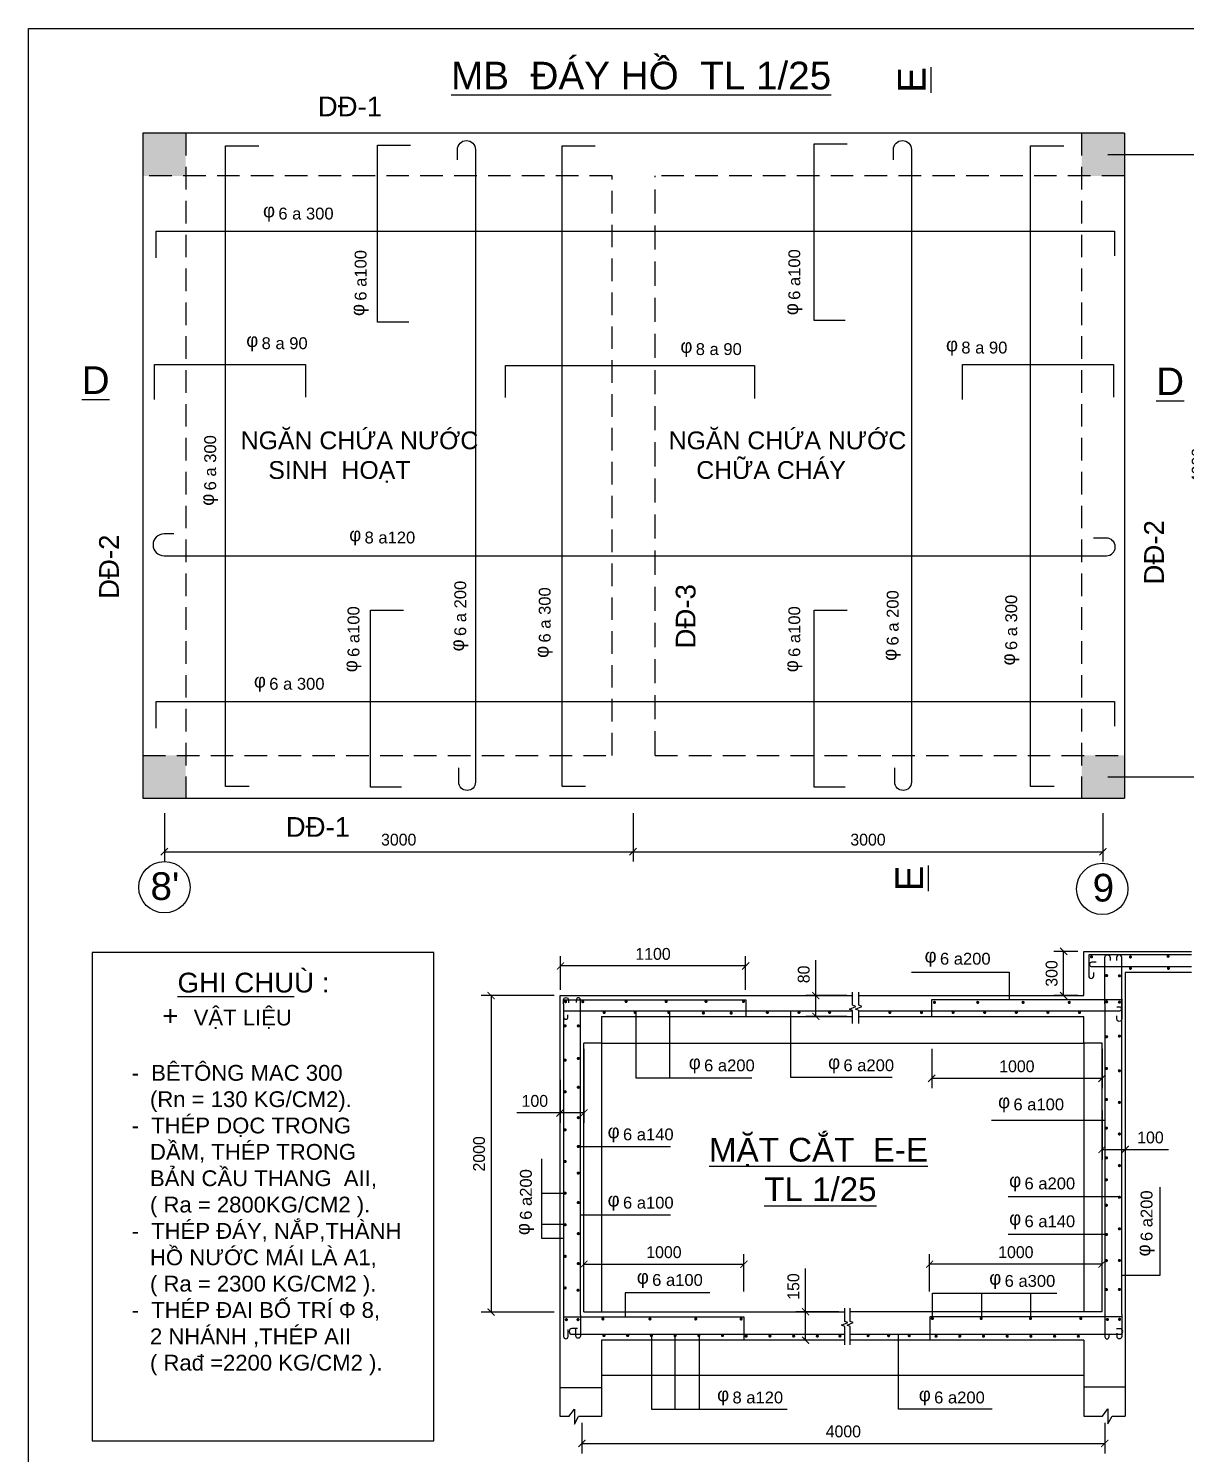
# Model space of a CAD drawing. Header units: millimetres. Extents: x -13160 to 122279, y 2205 to 75228.
# Drawn here: x -13160 to 16118, y 39166 to 75228 of the extents above; entities that cross this region are included whole.
import ezdxf
from ezdxf.enums import TextEntityAlignment as Align

# ---------------------------------------------------------------- set-up
doc = ezdxf.new("R2010")
doc.units = ezdxf.units.MM
doc.header["$LTSCALE"] = 6
doc.linetypes.add('DASHED', pattern=[19.05, 12.7, -6.35])
doc.linetypes.add('DASHED2', pattern=[9.525, 6.35, -3.175])
for name, color, linetype in [('BAO', 3, 'Continuous'), ('BAODAM', 3, 'Continuous'), ('BAOMANH', 2, 'Continuous'), ('DAI', 4, 'Continuous'), ('KTHUOT', 6, 'Continuous'), ('TEXT', 7, 'Continuous'), ('THEP', 1, 'Continuous')]:
    doc.layers.add(name, color=color, linetype=linetype)
doc.styles.add('TCVN', font='VHELVEN.TTF')
doc.styles.add('VH', font='VHELVEN.TTF')
doc.styles.add('VNI-TIMES', font='VTIMESN.TTF')
doc.dimstyles.new('D1', dxfattribs={"dimtxt": 350, "dimasz": 180, "dimexe": 250, "dimexo": 150, "dimgap": 150, "dimtad": 1, "dimdec": 0, "dimtxsty": 'VNI-TIMES', "dimblk": 'ARCHTICK', "dimblk2": 'ARCHTICK', "dimcen": 2.5, "dimadec": 0, "dimazin": 0, "dimtfac": 1, "dimtdec": 0, "dimtmove": 0, "dimatfit": 3, "dimldrblk": 'ARCHTICK', "dimfxl": 0, "dimarcsym": 0})

# ---------------------------------------------------------------- blocks, each defined once
blk = doc.blocks.new('_ArchTick')
at = {"layer": 'BAOMANH', "color": 0, "const_width": 0.15}
blk.add_lwpolyline([(-0.5, -0.5), (0.5, 0.5)], dxfattribs=at)
blk = doc.blocks.new('*D18')
at = {"color": 0, "linetype": 'ByBlock'}
for p, q in [((-9362, 33980), (-9362, 33210)), ((3868, 33980), (3868, 33210)), ((-9362, 33460), (3868, 33460))]:
    blk.add_line(p, q, dxfattribs=at)
at = {"layer": 'DEFPOINTS', "color": 0, "linetype": 'ByBlock'}
for p in [(-9362, 34130), (3868, 34130), (3868, 33460)]:
    blk.add_point(p, dxfattribs=at)
at = {"color": 0, "linetype": 'ByBlock', "xscale": 180, "yscale": 180, "zscale": 180, "rotation": 180}
blk.add_blockref('_ArchTick', (-9362, 33460), dxfattribs=at)
at = {"color": 0, "linetype": 'ByBlock', "xscale": 180, "yscale": 180, "zscale": 180}
blk.add_blockref('_ArchTick', (3868, 33460), dxfattribs=at)
at = {"color": 0, "linetype": 'ByBlock', "insert": (-2747, 33763), "char_height": 300, "attachment_point": 5, "style": 'VNI-TIMES'}
blk.add_mtext('4000', dxfattribs=at)
blk = doc.blocks.new('*D20')
at = {"color": 0, "linetype": 'ByBlock'}
for p, q in [((17755, 71472), (20585, 71472)), ((20335, 71472), (20335, 55722)), ((17755, 55722), (20585, 55722))]:
    blk.add_line(p, q, dxfattribs=at)
at = {"layer": 'DEFPOINTS', "color": 0, "linetype": 'ByBlock'}
for p in [(17605, 71472), (17605, 55722), (20335, 55722)]:
    blk.add_point(p, dxfattribs=at)
at = {"color": 0, "linetype": 'ByBlock', "xscale": 180, "yscale": 180, "zscale": 180}
for p, rotation in [((20335, 71472), 90), ((20335, 55722), 270)]:
    blk.add_blockref('_ArchTick', p, dxfattribs=dict(at, rotation=rotation))
at = {"color": 0, "linetype": 'ByBlock', "insert": (20031, 63597), "char_height": 300, "attachment_point": 5, "rotation": 90, "style": 'VNI-TIMES'}
blk.add_mtext('4000', dxfattribs=at)
blk = doc.blocks.new('*D21')
at = {"color": 0, "linetype": 'ByBlock'}
for p, q in [((3945, 45913), (3337, 45913)), ((3587, 44794), (3587, 45913)), ((3945, 44794), (3337, 44794))]:
    blk.add_line(p, q, dxfattribs=at)
at = {"layer": 'DEFPOINTS', "color": 0, "linetype": 'ByBlock'}
for p in [(3587, 45913), (4095, 45913), (4095, 44794)]:
    blk.add_point(p, dxfattribs=at)
at = {"color": 0, "linetype": 'ByBlock', "xscale": 180, "yscale": 180, "zscale": 180}
for p, rotation in [((3587, 45913), 90), ((3587, 44794), 270)]:
    blk.add_blockref('_ArchTick', p, dxfattribs=dict(at, rotation=rotation))
at = {"color": 0, "linetype": 'ByBlock', "insert": (3284, 45354), "char_height": 300, "attachment_point": 5, "rotation": 90, "style": 'VNI-TIMES'}
blk.add_mtext('300', dxfattribs=at)
blk = doc.blocks.new('*D33')
at = {"color": 0, "linetype": 'ByBlock', "ltscale": 4}
for p, q in [((-7779, 51146), (-7779, 51998)), ((-3093, 51146), (-3093, 51998)), ((-3093, 51748), (-7779, 51748))]:
    blk.add_line(p, q, dxfattribs=at)
at = {"layer": 'DEFPOINTS', "color": 0, "linetype": 'ByBlock', "ltscale": 4}
for p in [(-7779, 51748), (-7779, 50996), (-3093, 50996)]:
    blk.add_point(p, dxfattribs=at)
at = {"color": 0, "linetype": 'ByBlock', "ltscale": 4, "xscale": 180, "yscale": 180, "zscale": 180, "rotation": 180}
blk.add_blockref('_ArchTick', (-7779, 51748), dxfattribs=at)
at = {"color": 0, "linetype": 'ByBlock', "ltscale": 4, "xscale": 180, "yscale": 180, "zscale": 180}
blk.add_blockref('_ArchTick', (-3093, 51748), dxfattribs=at)
at = {"color": 0, "linetype": 'ByBlock', "ltscale": 4, "insert": (-5436, 52052), "char_height": 300, "attachment_point": 5, "style": 'VNI-TIMES'}
blk.add_mtext('1100', dxfattribs=at)
blk = doc.blocks.new('*D34')
at = {"color": 0, "linetype": 'ByBlock', "ltscale": 4}
for p, q in [((-1317, 50998), (-1317, 51892)), ((-536, 50998), (-1567, 50998)), ((-1317, 50473), (-1317, 50998)), ((-536, 50473), (-1567, 50473))]:
    blk.add_line(p, q, dxfattribs=at)
at = {"layer": 'DEFPOINTS', "color": 0, "linetype": 'ByBlock', "ltscale": 4}
for p in [(-1317, 50998), (-386, 50998), (-386, 50473)]:
    blk.add_point(p, dxfattribs=at)
at = {"color": 0, "linetype": 'ByBlock', "ltscale": 4, "xscale": 180, "yscale": 180, "zscale": 180}
for p, rotation in [((-1317, 50998), 90), ((-1317, 50473), 270)]:
    blk.add_blockref('_ArchTick', p, dxfattribs=dict(at, rotation=rotation))
at = {"color": 0, "linetype": 'ByBlock', "ltscale": 4, "insert": (-1621, 51535), "char_height": 300, "attachment_point": 5, "rotation": 90, "style": 'VNI-TIMES'}
blk.add_mtext('80', dxfattribs=at)
blk = doc.blocks.new('*D35')
at = {"color": 0, "linetype": 'ByBlock', "ltscale": 4}
for p, q in [((896, 49403), (896, 47534)), ((291, 48625), (291, 47534)), ((291, 47784), (-805, 47784)), ((896, 47784), (291, 47784))]:
    blk.add_line(p, q, dxfattribs=at)
at = {"layer": 'DEFPOINTS', "color": 0, "linetype": 'ByBlock', "ltscale": 4}
for p in [(896, 49553), (291, 48775), (291, 47784)]:
    blk.add_point(p, dxfattribs=at)
at = {"color": 0, "linetype": 'ByBlock', "ltscale": 4, "xscale": 180, "yscale": 180, "zscale": 180, "rotation": 180}
blk.add_blockref('_ArchTick', (291, 47784), dxfattribs=at)
at = {"color": 0, "linetype": 'ByBlock', "ltscale": 4, "xscale": 180, "yscale": 180, "zscale": 180}
blk.add_blockref('_ArchTick', (896, 47784), dxfattribs=at)
at = {"color": 0, "linetype": 'ByBlock', "ltscale": 4, "insert": (-347, 48087), "char_height": 300, "attachment_point": 5, "style": 'VNI-TIMES'}
blk.add_mtext('100', dxfattribs=at)
blk = doc.blocks.new('*D36')
at = {"color": 0, "linetype": 'ByBlock', "ltscale": 4}
for p, q in [((-1576, 42998), (-1576, 44094)), ((-735, 42998), (-1826, 42998)), ((-1576, 42275), (-1576, 42998)), ((-735, 42275), (-1826, 42275))]:
    blk.add_line(p, q, dxfattribs=at)
at = {"layer": 'DEFPOINTS', "color": 0, "linetype": 'ByBlock', "ltscale": 4}
for p in [(-1576, 42998), (-585, 42998), (-585, 42275)]:
    blk.add_point(p, dxfattribs=at)
at = {"color": 0, "linetype": 'ByBlock', "ltscale": 4, "xscale": 180, "yscale": 180, "zscale": 180}
for p, rotation in [((-1576, 42998), 90), ((-1576, 42275), 270)]:
    blk.add_blockref('_ArchTick', p, dxfattribs=dict(at, rotation=rotation))
at = {"color": 0, "linetype": 'ByBlock', "ltscale": 4, "insert": (-1882, 43636), "char_height": 300, "attachment_point": 5, "rotation": 90, "style": 'VNI-TIMES'}
blk.add_mtext('150', dxfattribs=at)
blk = doc.blocks.new('*D37')
at = {"color": 0, "linetype": 'ByBlock', "ltscale": 4}
for p, q in [((14005, 47846), (14005, 46609)), ((14593, 47846), (14593, 46609)), ((14005, 46859), (14593, 46859)), ((14593, 46859), (15689, 46859))]:
    blk.add_line(p, q, dxfattribs=at)
at = {"layer": 'DEFPOINTS', "color": 0, "linetype": 'ByBlock', "ltscale": 4}
for p in [(14005, 47996), (14593, 47996), (14593, 46859)]:
    blk.add_point(p, dxfattribs=at)
at = {"color": 0, "linetype": 'ByBlock', "ltscale": 4, "xscale": 180, "yscale": 180, "zscale": 180, "rotation": 180}
blk.add_blockref('_ArchTick', (14005, 46859), dxfattribs=at)
at = {"color": 0, "linetype": 'ByBlock', "ltscale": 4, "xscale": 180, "yscale": 180, "zscale": 180}
blk.add_blockref('_ArchTick', (14593, 46859), dxfattribs=at)
at = {"color": 0, "linetype": 'ByBlock', "ltscale": 4, "insert": (15231, 47162), "char_height": 300, "attachment_point": 5, "style": 'VNI-TIMES'}
blk.add_mtext('100', dxfattribs=at)
blk = doc.blocks.new('*D42')
at = {"color": 0, "linetype": 'ByBlock', "ltscale": 4}
for p, q in [((-7184, 43148), (-7184, 44089)), ((-3135, 43148), (-3135, 44089)), ((-7184, 43839), (-3135, 43839))]:
    blk.add_line(p, q, dxfattribs=at)
at = {"layer": 'DEFPOINTS', "color": 0, "linetype": 'ByBlock', "ltscale": 4}
for p in [(-3135, 43839), (-7184, 42998), (-3135, 42998)]:
    blk.add_point(p, dxfattribs=at)
at = {"color": 0, "linetype": 'ByBlock', "ltscale": 4, "xscale": 180, "yscale": 180, "zscale": 180, "rotation": 180}
blk.add_blockref('_ArchTick', (-7184, 43839), dxfattribs=at)
at = {"color": 0, "linetype": 'ByBlock', "ltscale": 4, "xscale": 180, "yscale": 180, "zscale": 180}
blk.add_blockref('_ArchTick', (-3135, 43839), dxfattribs=at)
at = {"color": 0, "linetype": 'ByBlock', "ltscale": 4, "insert": (-5160, 44142), "char_height": 300, "attachment_point": 5, "style": 'VNI-TIMES'}
blk.add_mtext('1000', dxfattribs=at)
blk = doc.blocks.new('*D43')
at = {"color": 0, "linetype": 'ByBlock', "ltscale": 4}
for p, q in [((1564, 43148), (1564, 44089)), ((5925, 43148), (5925, 44089)), ((5925, 43839), (1564, 43839))]:
    blk.add_line(p, q, dxfattribs=at)
at = {"layer": 'DEFPOINTS', "color": 0, "linetype": 'ByBlock', "ltscale": 4}
for p in [(1564, 43839), (1564, 42998), (5925, 42998)]:
    blk.add_point(p, dxfattribs=at)
at = {"color": 0, "linetype": 'ByBlock', "ltscale": 4, "xscale": 180, "yscale": 180, "zscale": 180, "rotation": 180}
blk.add_blockref('_ArchTick', (1564, 43839), dxfattribs=at)
at = {"color": 0, "linetype": 'ByBlock', "ltscale": 4, "xscale": 180, "yscale": 180, "zscale": 180}
blk.add_blockref('_ArchTick', (5925, 43839), dxfattribs=at)
at = {"color": 0, "linetype": 'ByBlock', "ltscale": 4, "insert": (3745, 44142), "char_height": 300, "attachment_point": 5, "style": 'VNI-TIMES'}
blk.add_mtext('1000', dxfattribs=at)
blk = doc.blocks.new('*D44')
at = {"color": 0, "linetype": 'ByBlock', "ltscale": 4}
for p, q in [((1616, 49648), (1616, 48654)), ((5925, 49648), (5925, 48654)), ((5925, 48904), (1616, 48904))]:
    blk.add_line(p, q, dxfattribs=at)
at = {"layer": 'DEFPOINTS', "color": 0, "linetype": 'ByBlock', "ltscale": 4}
for p in [(1616, 49798), (5925, 49798), (1616, 48904)]:
    blk.add_point(p, dxfattribs=at)
at = {"color": 0, "linetype": 'ByBlock', "ltscale": 4, "xscale": 180, "yscale": 180, "zscale": 180, "rotation": 180}
blk.add_blockref('_ArchTick', (1616, 48904), dxfattribs=at)
at = {"color": 0, "linetype": 'ByBlock', "ltscale": 4, "xscale": 180, "yscale": 180, "zscale": 180}
blk.add_blockref('_ArchTick', (5925, 48904), dxfattribs=at)
at = {"color": 0, "linetype": 'ByBlock', "ltscale": 4, "insert": (3771, 49208), "char_height": 300, "attachment_point": 5, "style": 'VNI-TIMES'}
blk.add_mtext('1000', dxfattribs=at)
blk = doc.blocks.new('*D68')
at = {"color": 0, "linetype": 'ByBlock', "ltscale": 4}
for p, q in [((-9722, 55030), (-9722, 53802)), ((2137, 55030), (2137, 53802)), ((-9722, 54052), (2137, 54052))]:
    blk.add_line(p, q, dxfattribs=at)
at = {"layer": 'DEFPOINTS', "color": 0, "linetype": 'ByBlock', "ltscale": 4}
for p in [(-9722, 55180), (2137, 55180), (2137, 54052)]:
    blk.add_point(p, dxfattribs=at)
at = {"color": 0, "linetype": 'ByBlock', "ltscale": 4, "xscale": 180, "yscale": 180, "zscale": 180, "rotation": 180}
blk.add_blockref('_ArchTick', (-9722, 54052), dxfattribs=at)
at = {"color": 0, "linetype": 'ByBlock', "ltscale": 4, "xscale": 180, "yscale": 180, "zscale": 180}
blk.add_blockref('_ArchTick', (2137, 54052), dxfattribs=at)
at = {"color": 0, "linetype": 'ByBlock', "ltscale": 4, "insert": (-3792, 54356), "char_height": 300, "attachment_point": 5, "style": 'VNI-TIMES'}
blk.add_mtext('3000', dxfattribs=at)
blk = doc.blocks.new('*D69')
at = {"color": 0, "linetype": 'ByBlock', "ltscale": 4}
for p, q in [((2137, 54880), (2137, 53802)), ((14028, 55030), (14028, 53802)), ((2137, 54052), (14028, 54052))]:
    blk.add_line(p, q, dxfattribs=at)
at = {"layer": 'DEFPOINTS', "color": 0, "linetype": 'ByBlock', "ltscale": 4}
for p in [(14028, 55180), (2137, 55030), (14028, 54052)]:
    blk.add_point(p, dxfattribs=at)
at = {"color": 0, "linetype": 'ByBlock', "ltscale": 4, "xscale": 180, "yscale": 180, "zscale": 180, "rotation": 180}
blk.add_blockref('_ArchTick', (2137, 54052), dxfattribs=at)
at = {"color": 0, "linetype": 'ByBlock', "ltscale": 4, "xscale": 180, "yscale": 180, "zscale": 180}
blk.add_blockref('_ArchTick', (14028, 54052), dxfattribs=at)
at = {"color": 0, "linetype": 'ByBlock', "ltscale": 4, "insert": (8083, 54356), "char_height": 300, "attachment_point": 5, "style": 'VNI-TIMES'}
blk.add_mtext('3000', dxfattribs=at)
blk = doc.blocks.new('*D70')
at = {"color": 0, "linetype": 'ByBlock', "ltscale": 4}
for p, q in [((-6496, 50301), (-8342, 50301)), ((-8092, 50301), (-8092, 42291)), ((-6496, 42291), (-8342, 42291))]:
    blk.add_line(p, q, dxfattribs=at)
at = {"layer": 'DEFPOINTS', "color": 0, "linetype": 'ByBlock', "ltscale": 4}
for p in [(-6346, 50301), (-8092, 42291), (-6346, 42291)]:
    blk.add_point(p, dxfattribs=at)
at = {"color": 0, "linetype": 'ByBlock', "ltscale": 4, "xscale": 180, "yscale": 180, "zscale": 180}
for p, rotation in [((-8092, 50301), 90), ((-8092, 42291), 270)]:
    blk.add_blockref('_ArchTick', p, dxfattribs=dict(at, rotation=rotation))
at = {"color": 0, "linetype": 'ByBlock', "ltscale": 4, "insert": (-8395, 46296), "char_height": 300, "attachment_point": 5, "rotation": 90, "style": 'VNI-TIMES'}
blk.add_mtext('2000', dxfattribs=at)

msp = doc.modelspace()

# ---------------------------------------------------------------- linework, layer by layer
at = {"layer": 'BAO', "color": 3, "linetype": 'Continuous'}
for p, q in [((-13159.6, 15828.2), (-13159.6, 75228.2)), ((-13159.6, 75228.2), (71040.4, 75228.2))]:
    msp.add_line(p, q, dxfattribs=at)
at = {"layer": 'BAODAM', "color": 3, "linetype": 'Continuous'}
for p, q in [((-10263.2, 72582.2), (-10263.2, 55748.9)), ((14570.2, 72582.2), (-10263.2, 72582.2)), ((-10263.2, 55748.9), (14570.2, 55748.9)), ((13542.6, 50753.5), (13542.6, 51872.8)), ((13542.6, 51872.8), (16273.6, 51872.8)), ((16273.6, 51335.2), (14592.6, 51335.2)), ((290.9, 40102.3), (290.9, 50753.5)), ((290.9, 50753.5), (7694.2, 50753.5)), ((4690.9, 50753.5), (5644.4, 50753.5)), ((7847.7, 50753.5), (13542.6, 50753.5)), ((1340.9, 50228.5), (7694.2, 50228.5)), ((7847.7, 50228.5), (13542.6, 50228.5)), ((895.9, 42753.5), (895.9, 49553.5)), ((14005.4, 42753.5), (7632.2, 42753.5)), ((7494.5, 42030), (1340.9, 42030.4)), ((13542.6, 42029.7), (7632.2, 42030))]:
    msp.add_line(p, q, dxfattribs=at)
at = {"layer": 'BAODAM', "color": 3, "linetype": 'Continuous', "ltscale": 2.5}
msp.add_line((14570.2, 72582.2), (14570.2, 55748.9), dxfattribs=at)
at = {"layer": 'BAODAM', "color": 3, "linetype": 'Continuous', "ltscale": 10}
for p, q in [((14592.6, 51335.2), (14592.6, 49553.5)), ((1340.9, 50228.5), (1340.9, 49553.5)), ((13542.6, 49553.5), (13542.6, 50228.5)), ((1340.9, 49553.5), (895.9, 49553.5)), ((14005.4, 49553.5), (13542.6, 49553.5)), ((14005.4, 42753.5), (14005.4, 49553.5)), ((14592.6, 49553.5), (14592.6, 43233.5)), ((14592.6, 49553.5), (14592.6, 40108.2)), ((895.9, 42753.5), (7494.5, 42753.5)), ((1340.9, 42030.4), (1340.9, 40102.3)), ((13542.6, 42029.7), (13542.6, 40108.2)), ((290.9, 40832.6), (1340.9, 40832.6)), ((13542.6, 40853), (14592.6, 40853)), ((514.5, 40102.3), (290.9, 40102.3)), ((514.5, 40102.3), (654.2, 40290.3)), ((654.2, 40290.3), (654.2, 39909.2)), ((654.2, 39909.2), (761.5, 40102.3)), ((1340.9, 40102.3), (761.5, 40102.3)), ((13542.6, 40108.2), (14016.2, 40108.2)), ((14016.2, 40108.2), (14155.9, 40296.3)), ((14155.9, 40296.3), (14155.9, 39915.2)), ((14155.9, 39915.2), (14263.2, 40108.2)), ((14263.2, 40108.2), (14592.6, 40108.2))]:
    msp.add_line(p, q, dxfattribs=at)
at = {"layer": 'BAODAM', "color": 3, "linetype": 'Continuous'}
for centre in [(-9721.5, 53494.8), (14010, 53454.8)]:
    msp.add_circle(centre, 650, dxfattribs=at)
for points in [[(-10263.2, 71498.9), (-9179.8, 71498.9), (-10263.2, 72582.2), (-9179.8, 72582.2)], [(13486.8, 71498.9), (14570.2, 71498.9), (13486.8, 72582.2), (14570.2, 72582.2)], [(-10263.2, 55748.9), (-9179.8, 55748.9), (-10263.2, 56832.2), (-9179.8, 56832.2)], [(13486.8, 55748.9), (14570.2, 55748.9), (13486.8, 56832.2), (14570.2, 56832.2)]]:
    msp.add_solid(points, dxfattribs=at)
at = {"layer": 'BAOMANH', "color": 2, "linetype": 'DASHED2', "ltscale": 15}
for p, q in [((-9179.8, 72582.2), (-9179.8, 55748.9)), ((13486.8, 72582.2), (13486.8, 55748.9)), ((1611.8, 71498.9), (-10263.2, 71498.9)), ((1611.8, 56832.2), (1611.8, 71498.9)), ((14570.2, 71498.9), (2695.2, 71498.9)), ((-10263.2, 56832.2), (1611.8, 56832.2)), ((2695.2, 56832.2), (14570.2, 56832.2))]:
    msp.add_line(p, q, dxfattribs=at)
at = {"layer": 'BAOMANH', "color": 2, "linetype": 'DASHED', "ltscale": 8}
msp.add_line((2695.2, 56832.2), (2695.2, 71498.9), dxfattribs=at)
at = {"layer": 'BAOMANH', "color": 2, "linetype": 'Continuous'}
for p, q in [((7694.2, 50508.9), (7694.2, 50844.9)), ((7774.2, 50476.9), (7694.2, 50508.9)), ((7847.7, 50508.9), (7847.7, 50844.9)), ((7927.7, 50476.9), (7847.7, 50508.9)), ((7614.2, 50412.9), (7774.2, 50476.9)), ((7694.2, 50380.9), (7614.2, 50412.9)), ((7694.2, 50044.9), (7694.2, 50380.9)), ((7767.7, 50412.9), (7927.7, 50476.9)), ((7847.7, 50380.9), (7767.7, 50412.9)), ((7847.7, 50044.9), (7847.7, 50380.9)), ((1340.9, 49553.5), (1340.9, 42753.5)), ((1340.9, 49553.5), (13542.6, 49553.5)), ((13542.6, 49553.5), (13542.6, 42753.5)), ((7494.5, 42509.9), (7494.5, 42845.9)), ((7632.2, 42509.9), (7632.2, 42845.9)), ((7414.5, 42413.9), (7574.5, 42477.9)), ((7494.5, 42381.9), (7414.5, 42413.9)), ((7574.5, 42477.9), (7494.5, 42509.9)), ((7494.5, 41914.7), (7494.5, 42381.9)), ((7552.2, 42413.9), (7712.2, 42477.9)), ((7632.2, 42381.9), (7552.2, 42413.9)), ((7712.2, 42477.9), (7632.2, 42509.9)), ((7632.2, 41914.7), (7632.2, 42381.9)), ((1340.9, 41147.4), (13542.6, 41147.4))]:
    msp.add_line(p, q, dxfattribs=at)
at = {"layer": 'DAI', "color": 4, "linetype": 'Continuous', "ltscale": 4}
for p, q in [((9711.9, 43223.7), (12858.6, 43223.7)), ((9711.9, 42562.3), (9711.9, 43223.7))]:
    msp.add_line(p, q, dxfattribs=at)
at = {"layer": 'DAI', "color": 4, "linetype": 'Continuous'}
msp.add_lwpolyline([(-11545.4, 39486.3), (-2905.7, 39486.3), (-2905.7, 51848.7), (-11545.4, 51848.7)], close=True, dxfattribs=at)
at = {"layer": 'DAI', "color": 4, "linetype": 'Continuous', "ltscale": 4}
for points in [[(9185.4, 51347.4), (11656.6, 51347.4), (11656.6, 50647.3)], [(2212.1, 50325.9), (2212.1, 48675), (5141.9, 48675)], [(3063.4, 50325.9), (3063.4, 48675)], [(8694.3, 48678.5), (6128, 48678.5), (6128, 50368.5)], [(11209.2, 47602.3), (14078.1, 47602.3)], [(3089.6, 46928.5), (733.9, 46928.5)], [(-176.5, 46624.1), (-176.5, 44618.5), (381.4, 44618.5)], [(15469.8, 45909.6), (15469.8, 43671.7), (14503.9, 43671.7)], [(430.3, 45747.4), (-176.5, 45747.4)], [(14446.7, 45664.8), (11628.1, 45664.8)], [(3089.6, 45201.4), (807.2, 45201.4)], [(430.3, 44962.4), (-176.5, 44962.4)], [(14117.8, 44707.4), (11632.2, 44707.4)], [(4082.7, 43229.9), (1935.5, 43229.9), (1935.5, 42613.1)], [(10965.9, 42588.8), (10965.9, 43223.7)], [(12201.7, 42576.5), (12201.7, 43223.7)], [(2606.5, 42148.2), (2606.5, 40286.5), (6036.8, 40286.5)], [(3199.4, 42127.1), (3199.4, 40286.5)], [(3813.4, 42127.1), (3813.4, 40286.5)], [(11224.6, 40286.5), (8853, 40286.5), (8853, 42182.7)]]:
    msp.add_lwpolyline(points, dxfattribs=at)
at = {"layer": 'THEP', "color": 1, "linetype": 'Continuous'}
for p, q in [((381.4, 50546.5), (381.4, 42664.8)), ((381.5, 50649.2), (4992.9, 50649.2)), ((807.2, 42664.8), (807.2, 50673.5)), ((4994.2, 50649.2), (4994.2, 50228.5)), ((14503.9, 50647.3), (9692.7, 50647.3)), ((14078.1, 50546.5), (14078.1, 42152.2)), ((14503.9, 42685.2), (14503.9, 50673.5)), ((4953.5, 42613.1), (381.4, 42613.1)), ((4953.5, 42030.2), (4953.5, 42613.1))]:
    msp.add_line(p, q, dxfattribs=at)
at = {"layer": 'THEP', "color": 1, "linetype": 'Continuous', "ltscale": 10}
for p, q in [((9692.7, 50647.3), (9692.7, 50228.5)), ((14503.9, 42622.1), (9645.3, 42622.1)), ((9645.3, 42622.1), (9645.3, 42029.9))]:
    msp.add_line(p, q, dxfattribs=at)
at = {"layer": 'THEP', "color": 1, "linetype": 'Continuous', "ltscale": 4}
for points in [[(-7573.6, 56046.6), (-8170.6, 56046.6), (-8170.6, 72261.4), (-7330.7, 72261.4)], [(937.8, 56046.6), (340.8, 56046.6), (340.8, 72261.4), (1180.7, 72261.4)], [(12795.1, 56046.6), (12198.1, 56046.6), (12198.1, 72261.4), (13038, 72261.4)], [(-9929.8, 69423.1), (-9929.8, 70098.8), (14319.3, 70098.8), (14319.3, 69475.4)], [(-9929.8, 57517.7), (-9929.8, 58193.4), (14319.3, 58193.4), (14319.3, 57570)]]:
    msp.add_lwpolyline(points, dxfattribs=at)
at = {"layer": 'THEP', "color": 1, "linetype": 'Continuous'}
for points in [[(-3536.9, 67795.4), (-4324.7, 67795.4), (-4324.7, 72274.1), (-3492.3, 72274.1)], [(7509.1, 67834.7), (6721.3, 67834.7), (6721.3, 72313.4), (7553.6, 72313.4)], [(-9974.3, 65837), (-9974.3, 66727.4), (-6150.7, 66727.4), (-6150.7, 65894.4)], [(10472.6, 65837), (10472.6, 66727.4), (14296.2, 66727.4), (14296.2, 65894.4)], [(-1086.1, 65894), (-1086.1, 66698.2), (5209.9, 66698.2), (5209.9, 65865.3)], [(-3716.9, 56031.4), (-4504.7, 56031.4), (-4504.7, 60510.1), (-3672.3, 60510.1)], [(7509.1, 56031.4), (6721.3, 56031.4), (6721.3, 60510.1), (7553.6, 60510.1)], [(807.2, 50368.5), (807.2, 50607.5)], [(381.4, 50368.5), (7694.2, 50368.5)], [(7847.7, 50370.3), (14078.1, 50369.9)]]:
    msp.add_lwpolyline(points, dxfattribs=at)
for points in [[(-2304.8, 71903.6), (-2304.8, 72163.5, -1), (-1849.7, 72163.5), (-1849.7, 56156.9, -1), (-2272.4, 56156.9), (-2272.4, 56514.2)], [(8727, 71903.6), (8727, 72163.5, -1), (9182.1, 72163.5), (9182.1, 56156.9, -1), (8759.4, 56156.9), (8759.4, 56514.2)], [(-9484.4, 62439.1), (-9730.7, 62439.1, 1), (-9730.7, 61885.5), (14116.8, 61885.5, 1), (14116.8, 62331.8), (13790, 62331.8)], [(16273.6, 51784.1), (13667.5, 51784.1), (13667.5, 51249.8, 1), (13794.9, 51249.8), (13794.9, 51338.9)], [(16273.6, 51478.8), (13756.7, 51478.8, -1), (13756.7, 51606), (13858.5, 51606)], [(14078.1, 50546.5), (14078.1, 51721.5, -1), (14208.2, 51721.5), (14208.2, 51643.3)], [(14503.9, 50673.5), (14503.9, 51721.5, 1), (14375.9, 51721.5), (14375.9, 51643.3)], [(381.4, 50546.5), (381.4, 50645.2, -1), (502.2, 50645.2), (502.2, 50569.8)], [(807.2, 50368.5), (807.2, 50645.2, 1), (700.3, 50645.2), (700.3, 50579.2)], [(14503.9, 50673.5), (14503.9, 50161.5, -1), (14381.8, 50161.5), (14381.8, 50245)], [(14078.1, 50369.9), (14454.9, 50369.9, 1), (14454.9, 50464), (14381.8, 50464)], [(381.4, 42664.8), (381.4, 42128, 1), (496.3, 42128), (496.3, 42299.7)], [(807.2, 42664.8), (807.2, 42140.3, -1), (692.7, 42140.3), (692.7, 42324.2)], [(14503.9, 42685.2), (14503.9, 42126, -1), (14385.8, 42126), (14385.8, 42215)], [(736.4, 42326.7), (592.4, 42326.7, 1), (592.4, 42182.7), (7494.5, 42182.7)], [(7632.2, 42182.7), (14457.9, 42182.7, 1), (14457.9, 42323.2), (14368.1, 42323.2)], [(14078.1, 42152.2), (14078.1, 42120, 1), (14183.9, 42120), (14183.9, 42185.3)]]:
    msp.add_lwpolyline(points, format="xyb", dxfattribs=at)
at = {"layer": 'THEP', "color": 1, "linetype": 'Continuous', "const_width": 40}
for points in [[(13719.7, 51734.3, -1), (13759.7, 51734.3, -1)], [(14704.7, 51731.5, -1), (14744.7, 51731.5, -1)], [(15656.9, 51749.2, -1), (15696.9, 51749.2, -1)], [(14101.7, 51261.2, -1), (14141.7, 51261.2, -1)], [(14425.2, 51253.9, -1), (14465.2, 51253.9, -1)], [(14703.7, 51443.9, -1), (14743.7, 51443.9, -1)], [(15665.6, 51443.9, -1), (15705.6, 51443.9, -1)], [(409.1, 50600.3, -1), (449.1, 50600.3, -1)], [(846, 50600.3, -1), (886, 50600.3, -1)], [(1941.8, 50605.6, -1), (1981.8, 50605.6, -1)], [(2955.4, 50605.6, -1), (2995.4, 50605.6, -1)], [(3964.8, 50605.6, -1), (4004.8, 50605.6, -1)], [(4911.1, 50605.6, -1), (4951.1, 50605.6, -1)], [(9746.6, 50582.5, -1), (9786.6, 50582.5, -1)], [(10840.5, 50582.1, -1), (10880.5, 50582.1, -1)], [(11987.5, 50582.1, -1), (12027.5, 50582.1, -1)], [(13156.1, 50582.1, -1), (13196.1, 50582.1, -1)], [(14101.7, 50595.2, -1), (14141.7, 50595.2, -1)], [(14425.2, 50587.9, -1), (14465.2, 50587.9, -1)], [(1388.8, 50325.9, -1), (1428.8, 50325.9, -1)], [(2172.1, 50325.9, -1), (2212.1, 50325.9, -1)], [(3023.4, 50325.9, -1), (3063.4, 50325.9, -1)], [(3897.8, 50311.2, -1), (3937.8, 50311.2, -1)], [(4600.1, 50311.2, -1), (4640.1, 50311.2, -1)], [(5516.8, 50327.6, -1), (5556.8, 50327.6, -1)], [(6316.8, 50327.6, -1), (6356.8, 50327.6, -1)], [(7092.3, 50327.6, -1), (7132.3, 50327.6, -1)], [(8616.5, 50327.6, -1), (8656.5, 50327.6, -1)], [(9416.5, 50327.6, -1), (9456.5, 50327.6, -1)], [(10216.5, 50327.6, -1), (10256.5, 50327.6, -1)], [(11016.5, 50327.6, -1), (11056.5, 50327.6, -1)], [(11816.5, 50327.6, -1), (11856.5, 50327.6, -1)], [(12616.5, 50327.6, -1), (12656.5, 50327.6, -1)], [(13416.5, 50327.6, -1), (13456.5, 50327.6, -1)], [(400.4, 49987.3, -1), (440.4, 49987.3, -1)], [(732.7, 49987.3, -1), (772.7, 49987.3, -1)], [(14425.2, 49728.5, -1), (14465.2, 49728.5, -1)], [(14101.7, 49711, -1), (14141.7, 49711, -1)], [(400.4, 49120.9, -1), (440.4, 49120.9, -1)], [(732.7, 49163.1, -1), (772.7, 49163.1, -1)], [(14097.1, 48908.7, -1), (14137.1, 48908.7, -1)], [(14425.2, 48850.9, -1), (14465.2, 48850.9, -1)], [(400.4, 48320.9, -1), (440.4, 48320.9, -1)], [(732.7, 48433.5, -1), (772.7, 48433.5, -1)], [(14097.1, 48124.1, -1), (14137.1, 48124.1, -1)], [(14425.2, 48050.9, -1), (14465.2, 48050.9, -1)], [(732.7, 47665, -1), (772.7, 47665, -1)], [(400.4, 47355.3, -1), (440.4, 47355.3, -1)], [(14097.1, 47401, -1), (14137.1, 47401, -1)], [(14425.2, 47250.9, -1), (14465.2, 47250.9, -1)], [(732.7, 46935.4, -1), (772.7, 46935.4, -1)], [(400.4, 46555.3, -1), (440.4, 46555.3, -1)], [(14097.1, 46647.2, -1), (14137.1, 46647.2, -1)], [(732.7, 46262.1, -1), (772.7, 46262.1, -1)], [(14425.2, 46450.9, -1), (14465.2, 46450.9, -1)], [(14097.1, 46093.4, -1), (14137.1, 46093.4, -1)], [(400.4, 45755.3, -1), (440.4, 45755.3, -1)], [(732.7, 45515.9, -1), (772.7, 45515.9, -1)], [(14097.1, 45447.1, -1), (14137.1, 45447.1, -1)], [(14425.2, 45650.9, -1), (14465.2, 45650.9, -1)], [(400.4, 44955.3, -1), (440.4, 44955.3, -1)], [(732.7, 44730, -1), (772.7, 44730, -1)], [(14097.1, 44708.6, -1), (14137.1, 44708.6, -1)], [(14425.2, 44850.9, -1), (14465.2, 44850.9, -1)], [(400.4, 44155.3, -1), (440.4, 44155.3, -1)], [(732.7, 43972.2, -1), (772.7, 43972.2, -1)], [(14097.1, 44047.1, -1), (14137.1, 44047.1, -1)], [(14425.2, 44050.9, -1), (14465.2, 44050.9, -1)], [(400.4, 43355.3, -1), (440.4, 43355.3, -1)], [(725.4, 43297.1, -1), (765.4, 43297.1, -1)], [(14097.1, 43313.4, -1), (14137.1, 43313.4, -1)], [(14425.2, 43317, -1), (14465.2, 43317, -1)], [(430.9, 42553, 1), (470.9, 42553, 1)], [(725.4, 42553.4, -1), (765.4, 42553.4, -1)], [(1355.2, 42570.3, 1), (1395.2, 42570.3, 1)], [(2546.8, 42570.3, 1), (2586.8, 42570.3, 1)], [(3705, 42570.3, 1), (3745, 42570.3, 1)], [(4853.5, 42570.3, 1), (4893.5, 42570.3, 1)], [(9691.9, 42582.3, 1), (9731.9, 42582.3, 1)], [(10927, 42582.3, 1), (10967, 42582.3, 1)], [(12176.3, 42582.3, 1), (12216.3, 42582.3, 1)], [(13446.9, 42582.3, 1), (13486.9, 42582.3, 1)], [(14120.9, 42557.3, -1), (14160.9, 42557.3, -1)], [(14429.4, 42560.5, 1), (14469.4, 42560.5, 1)], [(1382.1, 42150.2, 1), (1422.1, 42150.2, 1)], [(1982.1, 42150.2, 1), (2022.1, 42150.2, 1)], [(2582.1, 42150.2, 1), (2622.1, 42150.2, 1)], [(3182.1, 42150.2, 1), (3222.1, 42150.2, 1)], [(3782.1, 42150.2, 1), (3822.1, 42150.2, 1)], [(4382.1, 42150.2, 1), (4422.1, 42150.2, 1)], [(4982.1, 42136.3, 1), (5022.1, 42136.3, 1)], [(5582.1, 42136.3, 1), (5622.1, 42136.3, 1)], [(6182.1, 42136.3, 1), (6222.1, 42136.3, 1)], [(6782.1, 42136.3, 1), (6822.1, 42136.3, 1)], [(7353.9, 42136.3, 1), (7393.9, 42136.3, 1)], [(8065.7, 42149, 1), (8105.7, 42149, 1)], [(8585.7, 42147.9, 1), (8625.7, 42147.9, 1)], [(9105.7, 42147.9, 1), (9145.7, 42147.9, 1)], [(9786.2, 42132.8, 1), (9826.2, 42132.8, 1)], [(10386.2, 42132.8, 1), (10426.2, 42132.8, 1)], [(10986.2, 42132.8, 1), (11026.2, 42132.8, 1)], [(11586.2, 42132.8, 1), (11626.2, 42132.8, 1)], [(12186.2, 42132.8, 1), (12226.2, 42132.8, 1)], [(12786.2, 42132.8, 1), (12826.2, 42132.8, 1)], [(13386.2, 42132.8, 1), (13426.2, 42132.8, 1)]]:
    msp.add_lwpolyline(points, format="xyb", close=True, dxfattribs=at)
at = {"layer": 'THEP', "color": 1, "linetype": 'Continuous', "ltscale": 4}
msp.add_lwpolyline([(381.4, 50368.5), (381.4, 50209.4, 1), (491.7, 50209.4), (491.7, 50264)], format="xyb", dxfattribs=at)

# ---------------------------------------------------------------- texts
at = {"layer": 'TEXT', "color": 7, "linetype": 'Continuous', "ltscale": 20, "style": 'TCVN'}
for p in [(-5841.2, 73005.5), (-6651.1, 54772.1)]:
    msp.add_text('DÑ-1', height=500, dxfattribs=at).set_placement(p)
for s, p in [('DÑ-2', (15570.7, 61157.2)), ('DÑ-2', (-10872.9, 60791.7)), ('DÑ-3', (3718.5, 59537.9))]:
    msp.add_text(s, height=500, rotation=90, dxfattribs=at).set_placement(p)
at = {"layer": 'TEXT', "color": 7, "linetype": 'Continuous', "ltscale": 20, "style": 'VH'}
for s, p in [("8'", (-9708.1, 53525.3)), ('9', (14039.6, 53485.4))]:
    msp.add_text(s, height=700, dxfattribs=at).set_placement(p, align=Align.MIDDLE)
at = {"layer": 'TEXT', "color": 7, "linetype": 'Continuous', "attachment_point": 1, "style": 'VNI-TIMES'}
for s, insert, char_height, width in [('\\fVNI-Helve|b0|i0|c0|p2;\\LMB  ÑAÙY HOÀ  TL 1/25', (-2465.8, 74387.5), 700, 16212.061), ('\\fSymbol|b0|i0|c2|p18;f', (-7224.9, 70798.7), 350, 366.108), ('\\fVNI-Helve|b0|i0|c0|p2;6 a 300', (-6837.2, 70694.9), 300, 2543.533), ('\\fSymbol|b0|i0|c2|p18;f', (-7648.5, 67517.6), 350, 366.108), ('\\fVNI-Helve|b0|i0|c0|p2;8 a 90', (-7260.8, 67413.7), 300, 2543.533), ('\\fSymbol|b0|i0|c2|p18;f', (3337.2, 67368.9), 350, 366.108), ('\\fVNI-Helve|b0|i0|c0|p2;8 a 90', (3724.9, 67265), 300, 2543.533), ('\\fSymbol|b0|i0|c2|p18;f', (10057.5, 67407.6), 350, 366.108), ('\\fVNI-Helve|b0|i0|c0|p2;8 a 90', (10445.2, 67303.7), 300, 2543.533), ('\\fSymbol|b0|i0|c2|p18;f', (-5043.2, 62600.5), 350, 366.108), ('\\fVNI-Helve|b0|i0|c0|p2;8 a120', (-4655.5, 62496.7), 300, 2543.533), ('\\fSymbol|b0|i0|c2|p18;f', (-7454.9, 58898.5), 350, 366.108), ('\\fVNI-Helve|b0|i0|c0|p2;6 a 300', (-7067.2, 58794.6), 300, 2543.533), ('\\fSymbol|b0|i0|c2|p18;f', (9516.7, 51940.9), 350, 366.108), ('\\fVNI-Helve|b0|i0|c0|p2;6 a200', (9904.4, 51837.1), 300, 2543.533), ('\\fSymbol|b0|i0|c2|p18;f', (3547.9, 49241.3), 350, 366.108), ('\\fVNI-Helve|b0|i0|c0|p2;6 a200', (3935.6, 49137.5), 300, 2543.533), ('\\fSymbol|b0|i0|c2|p18;f', (7073.9, 49244.9), 350, 366.108), ('\\fVNI-Helve|b0|i0|c0|p2;6 a200', (7461.6, 49141), 300, 2543.533), ('\\fSymbol|b0|i0|c2|p18;f', (11375.8, 48254.1), 350, 366.108), ('\\fVNI-Helve|b0|i0|c0|p2;6 a100', (11763.5, 48150.2), 300, 2543.533), ('\\fSymbol|b0|i0|c2|p18;f', (1495.6, 47494.9), 350, 366.108), ('\\fVNI-Helve|b0|i0|c0|p2;6 a140', (1883.4, 47391), 300, 2543.533), ('\\fVNI-Helve|b0|i0|c0|p2;\\LMAËT CAÉT  E-E\\P\\l      \\LTL 1/25', (4060.8, 47154.1), 600, 16212.061), ('\\fSymbol|b0|i0|c2|p18;f', (11656.7, 46254.2), 350, 366.108), ('\\fVNI-Helve|b0|i0|c0|p2;6 a200', (12044.4, 46150.3), 300, 2543.533), ('\\fSymbol|b0|i0|c2|p18;f', (1495.6, 45767.7), 350, 366.108), ('\\fVNI-Helve|b0|i0|c0|p2;6 a100', (1883.4, 45663.9), 300, 2543.533), ('\\fSymbol|b0|i0|c2|p18;f', (11656.7, 45296.7), 350, 366.108), ('\\fVNI-Helve|b0|i0|c0|p2;6 a140', (12044.4, 45192.9), 300, 2543.533), ('\\fSymbol|b0|i0|c2|p18;f', (2234, 43811.2), 350, 366.108), ('\\fVNI-Helve|b0|i0|c0|p2;6 a100', (2621.7, 43707.4), 300, 2543.533), ('\\fSymbol|b0|i0|c2|p18;f', (11153.3, 43787.1), 350, 366.108), ('\\fVNI-Helve|b0|i0|c0|p2;6 a300', (11541, 43683.2), 300, 2543.533), ('\\fSymbol|b0|i0|c2|p18;f', (4266.8, 40837.4), 350, 366.108), ('\\fSymbol|b0|i0|c2|p18;f', (9369.9, 40837.4), 350, 366.108), ('\\fVNI-Helve|b0|i0|c0|p2;8 a120', (4654.5, 40733.6), 300, 2543.533), ('\\fVNI-Helve|b0|i0|c0|p2;6 a200', (9757.6, 40733.6), 300, 2543.533)]:
    msp.add_mtext(s, dxfattribs=dict(at, insert=insert, char_height=char_height, width=width))
at = {"layer": 'TEXT', "color": 7, "linetype": 'Continuous', "ltscale": 2.5, "char_height": 700, "width": 848.42, "attachment_point": 1, "rotation": 90, "style": 'VH'}
for insert in [(8839.5, 73598.5), (8778.1, 53392.8)]:
    msp.add_mtext('\\LE', dxfattribs=dict(at, insert=insert))
at = {"layer": 'TEXT', "color": 7, "linetype": 'Continuous', "attachment_point": 1, "rotation": 90, "style": 'VNI-TIMES'}
for s, insert, char_height, width in [('\\fVNI-Helve|b0|i0|c0|p2;6 a100', (-4906.4, 68339.8), 300, 2543.533), ('\\fVNI-Helve|b0|i0|c0|p2;6 a100', (6068.1, 68361.3), 300, 2543.533), ('\\fSymbol|b0|i0|c2|p18;f', (-5010.2, 67952.1), 350, 366.108), ('\\fSymbol|b0|i0|c2|p18;f', (5964.2, 67973.6), 350, 366.108), ('\\fVNI-Helve|b0|i0|c0|p2;6 a 300', (-8712.5, 63538.5), 300, 2543.533), ('\\fSymbol|b0|i0|c2|p18;f', (-8816.4, 63150.8), 350, 366.108), ('\\fVNI-Helve|b0|i0|c0|p2;6 a 200', (-2384.6, 59853.6), 300, 2543.533), ('\\fVNI-Helve|b0|i0|c0|p2;6 a 300', (-247.2, 59688.5), 300, 2543.533), ('\\fVNI-Helve|b0|i0|c0|p2;6 a 200', (8557, 59613.6), 300, 2543.533), ('\\fVNI-Helve|b0|i0|c0|p2;6 a100', (-5086.4, 59324.7), 300, 2543.533), ('\\fVNI-Helve|b0|i0|c0|p2;6 a100', (6068.1, 59324.7), 300, 2543.533), ('\\fVNI-Helve|b0|i0|c0|p2;6 a 300', (11557.5, 59498.5), 300, 2543.533), ('\\fSymbol|b0|i0|c2|p18;f', (-2488.5, 59465.9), 350, 366.108), ('\\fSymbol|b0|i0|c2|p18;f', (-351, 59300.8), 350, 366.108), ('\\fSymbol|b0|i0|c2|p18;f', (8453.1, 59225.9), 350, 366.108), ('\\fSymbol|b0|i0|c2|p18;f', (-5190.2, 58936.9), 350, 366.108), ('\\fSymbol|b0|i0|c2|p18;f', (5964.2, 58936.9), 350, 366.108), ('\\fSymbol|b0|i0|c2|p18;f', (11453.6, 59110.8), 350, 366.108), ('\\fVNI-Helve|b0|i0|c0|p2;6 a200', (-724, 45080.3), 300, 2543.533), ('\\fVNI-Helve|b0|i0|c0|p2;6 a200', (14982, 44542), 300, 2543.533), ('\\fSymbol|b0|i0|c2|p18;f', (-827.9, 44692.6), 350, 366.108), ('\\fSymbol|b0|i0|c2|p18;f', (14878.1, 44154.3), 350, 366.108)]:
    msp.add_mtext(s, dxfattribs=dict(at, insert=insert, char_height=char_height, width=width))
at = {"layer": 'TEXT', "color": 7, "linetype": 'Continuous', "ltscale": 2.5, "char_height": 700, "width": 848.42, "attachment_point": 1, "style": 'VH'}
for insert in [(-11813.6, 66679.7), (15375.7, 66649)]:
    msp.add_mtext('\\LD', dxfattribs=dict(at, insert=insert))
at = {"layer": 'TEXT', "color": 7, "linetype": 'Continuous', "ltscale": 4, "attachment_point": 1, "style": 'VNI-TIMES'}
for s, insert, char_height, width in [('\\fVNI-Helve|b0|i0|c0|p2;NGAÊN CHÖÙA NÖÔÙC\\P    SINH  HOAÏT', (-7790, 65030), 450, 8520), ('\\fVNI-Helve|b0|i0|c0|p2;NGAÊN CHÖÙA NÖÔÙC\\P    CHÖÕA CHAÙY', (3040, 65030), 450, 8520), ('\\fVNI-Helve|b0|i0|c0|p2;      \\LGHI CHU\\lÙ :\\P    +  \\H400;VAÄT LIEÄU\\P\\P-  BEÂTOÂNG MAC 300\\P   (Rn = 130 KG/CM2).\\P-  THEÙP DOÏC TRONG\\P   DAÀM, THEÙP TRONG\\P   BAÛN CAÀU THANG  AII,\\P   ( Ra = 2800KG/CM2 ).\\P-  THEÙP ÑAÙY, NAÉP,THAØNH\\P   HOÀ NÖÔÙC MAÙI LAØ A1,\\P   ( Ra = 2300 KG/CM2 ).\\P-  THEÙP ÑAI BOÁ TRÍ \\fSymbol|b0|i0|c2|p18;F \\fVNI-Helve|b0|i0|c0|p2;8, \\P   2 NHAÙNH ,THEÙP AII\\P   ( Rañ =2200 KG/CM2 ).\\P  ', (-10551.5, 51332.8), 500, 9378.549)]:
    msp.add_mtext(s, dxfattribs=dict(at, insert=insert, char_height=char_height, width=width))

# ---------------------------------------------------------------- dimensions: what is measured, and where the dimension line sits
at = {"layer": 'KTHUOT', "color": 6, "linetype": 'Continuous'}
for base, p1, p2, text, picture, middle, set_off in [((16731, 56290.6), (14000.9, 72040.6), (14000.9, 56290.6), '4000', '*D20', (16427.5, 64165.6), (-3603.9, 568.7)), ((13034.4, 51872.8), (13542.6, 50753.5), (13542.6, 51872.8), '300', '*D21', (12730.8, 51313.1), (9447.2, 5959.5))]:
    dim = msp.add_linear_dim(base=base, p1=p1, p2=p2, angle=90, text=text, dimstyle='D1', override={"dimtxt": 300}, dxfattribs=at)
    dim.commit()
    dim.dimension.update_dxf_attribs({"geometry": picture, "text_midpoint": middle, "insert": set_off})
at = {"layer": 'KTHUOT', "color": 6, "linetype": 'Continuous', "ltscale": 4}
for base, p1, p2, text, picture, middle, set_off in [((2137.3, 54394.8), (-9721.5, 55522.8), (2137.3, 55522.8), '3000', '*D68', (-3792.1, 54698.3), (0, 342.6)), ((14028.5, 54394.8), (2137.3, 55372.8), (14028.5, 55522.8), '3000', '*D69', (8082.9, 54698.3), (0, 342.6)), ((301.3, 51503.3), (4986.7, 50750.9), (301.3, 50750.9), '1100', '*D33', (2644, 51806.8), (8079.9, -244.8)), ((9695.9, 48659.2), (14005.4, 49553.5), (9695.9, 49553.5), '1000', '*D44', (11850.6, 48962.8), (8079.9, -244.8)), ((4944.7, 43956.2), (895.9, 43115.6), (4944.7, 43115.6), '1000', '*D42', (2920.3, 44259.8), (8079.9, 117.3)), ((9643.7, 43956.2), (14005.4, 43115.6), (9643.7, 43115.6), '1000', '*D43', (11824.5, 44259.8), (8079.9, 117.3))]:
    dim = msp.add_linear_dim(base=base, p1=p1, p2=p2, text=text, dimstyle='D1', override={"dimtxt": 300}, dxfattribs=at)
    dim.commit()
    dim.dimension.update_dxf_attribs({"geometry": picture, "text_midpoint": middle, "insert": set_off})
for base, p1, p2, text, picture, middle, set_off in [((6762.6, 50753.5), (7694.2, 50228.5), (7694.2, 50753.5), '80', '*D34', (6459, 51290.5), (8079.9, -244.8)), ((-1454.4, 42743.4), (290.9, 50753.5), (290.9, 42743.4), '2000', '*D70', (-1757.9, 46748.5), (6637.1, 452.3)), ((6503.8, 42753.5), (7494.5, 42030), (7494.5, 42753.5), '150', '*D36', (6197.5, 43391.5), (8079.9, -244.8))]:
    dim = msp.add_linear_dim(base=base, p1=p1, p2=p2, angle=90, text=text, dimstyle='D1', override={"dimtxt": 300}, dxfattribs=at)
    dim.commit()
    dim.dimension.update_dxf_attribs({"geometry": picture, "text_midpoint": middle, "insert": set_off})
for base, p1, p2, picture, middle in [((290.9, 47783.6), (895.9, 49553.5), (290.9, 48775.1), '*D35', (-347.1, 48087.1)), ((14592.6, 46858.8), (14005.4, 47996.4), (14592.6, 47996.4), '*D37', (15230.6, 47162.4))]:
    dim = msp.add_linear_dim(base=base, p1=p1, p2=p2, text='100', dimstyle='D1', override={"dimtxt": 300}, dxfattribs=at)
    dim.commit()
    dim.dimension.update_dxf_attribs({"geometry": picture, "text_midpoint": middle})
at = {"layer": 'KTHUOT', "color": 6, "linetype": 'Continuous'}
dim = msp.add_linear_dim(base=(14074.6, 39419.1), p1=(844.9, 40089.9), p2=(14074.6, 40089.9), text='4000', dimstyle='D1', override={"dimtxt": 300}, dxfattribs=at)
dim.commit()
dim.dimension.update_dxf_attribs({"geometry": '*D18', "text_midpoint": (7459.8, 39722.7), "insert": (10206.5, 5959.5)})

doc.saveas('drawing.dxf')
